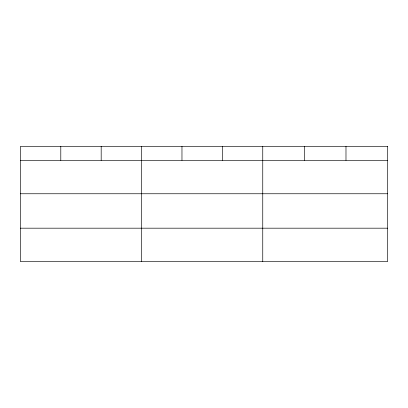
<?xml version="1.0" encoding="UTF-8"?>
<svg xmlns="http://www.w3.org/2000/svg" width="408" height="408" viewBox="0 0 408 408"><rect width="100%" height="100%" fill="white"/><g stroke="black" fill="none" stroke-linecap="round" stroke-linejoin="round"><path stroke-width="0.61" d="M20.4 160.349L387.6 160.349M20.4 193.759L387.6 193.759M20.4 228.184L387.6 228.184M345.984 146.406L345.984 160.349M304.368 146.406L304.368 160.349M262.752 146.406L262.752 261.594M222.36 146.406L222.36 160.349M181.968 146.406L181.968 160.349M141.576 146.406L141.576 261.594M101.184 146.406L101.184 160.349M60.792 146.406L60.792 160.349M387.6 146.406L20.4 146.406L20.4 261.594L387.6 261.594L387.6 146.406"/></g></svg>
